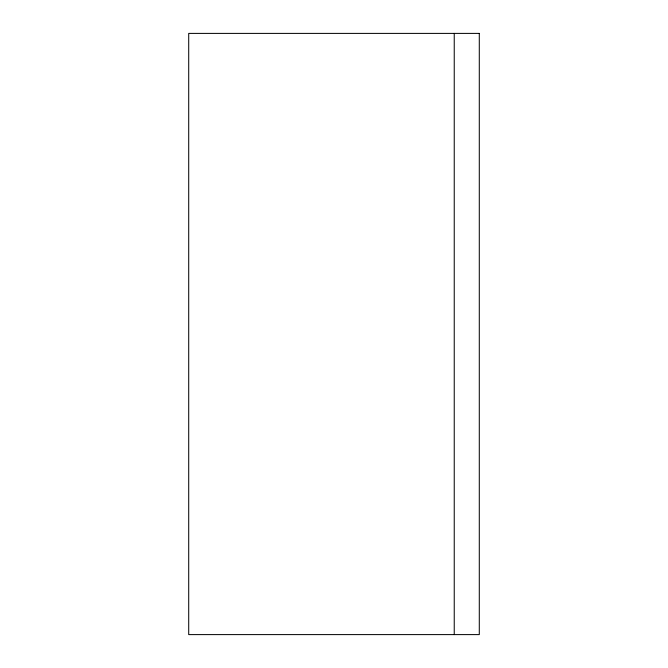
<?xml version="1.0" encoding="UTF-8"?>
<svg xmlns="http://www.w3.org/2000/svg" width="668" height="668" viewBox="0 0 668 668"><rect width="100%" height="100%" fill="white"/><g stroke="black" fill="none" stroke-linecap="round" stroke-linejoin="round"><path stroke-width="1" d="M454.24 33.4L454.24 634.6M479.29 33.4L188.71 33.4L188.71 634.6L479.29 634.6L479.29 33.4"/></g></svg>
